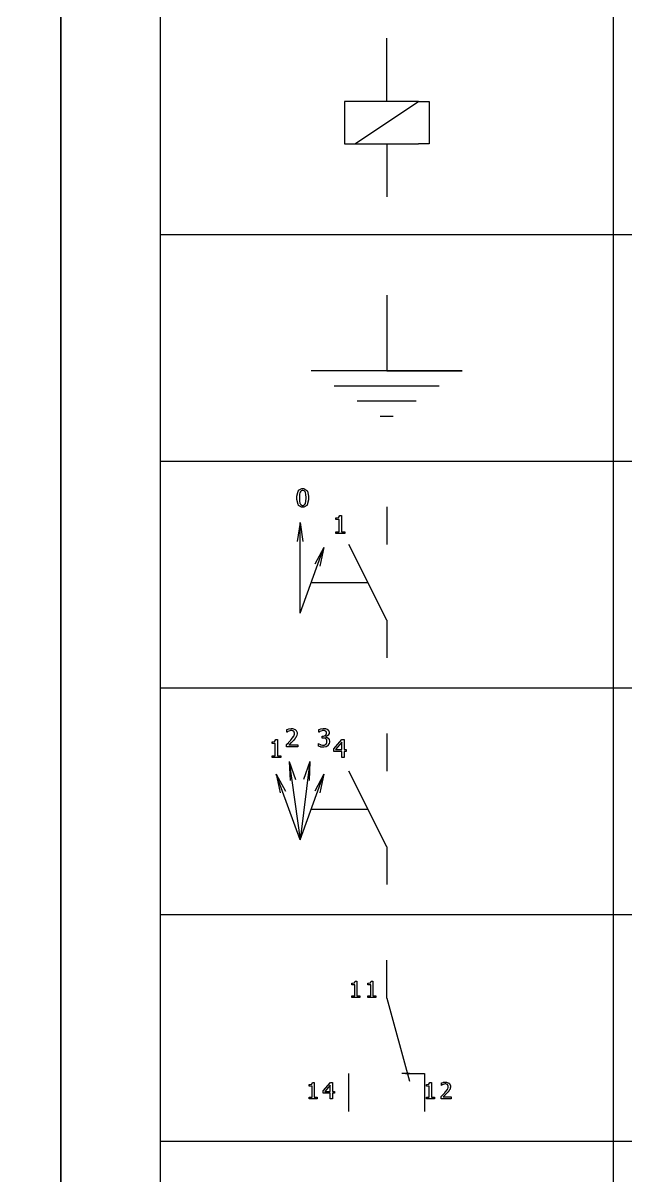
# Model space of a CAD drawing. Header units: millimetres. Extents: x 1974 to 2099, y 1386 to 1555.
# Drawn here: x 2069.25 to 2072.06, y 1475.98 to 1481.35 of the extents above; entities that cross this region are included whole.
import ezdxf

# ---------------------------------------------------------------- set-up
doc = ezdxf.new("R2010")
doc.units = ezdxf.units.MM
for name, color, linetype in [('MARGEM', 1, 'Continuous'), ('TEXTO', 4, 'Continuous'), ('TIMBRE', 7, 'Continuous')]:
    doc.layers.add(name, color=color, linetype=linetype)

msp = doc.modelspace()

# ---------------------------------------------------------------- linework, layer by layer
at = {"layer": 'MARGEM', "color": 7}
for points in [[(2039.7316, 1470.5843), (2069.4316, 1470.5843), (2069.4316, 1491.6093), (2039.7316, 1491.6093)], [(2069.4316, 1470.5843), (2099.1316, 1470.5843), (2099.1316, 1491.6093), (2069.4316, 1491.6093)]]:
    msp.add_lwpolyline(points, close=True, dxfattribs=at)
at = {"layer": 'TEXTO', "color": 0}
for p, q in [((2072.0054, 1489.868), (2072.0054, 1472.9723)), ((2070.9494, 1481.1315), (2070.9494, 1481.2794)), ((2070.9494, 1480.9837), (2070.9494, 1481.1315)), ((2070.7523, 1480.9837), (2070.7523, 1480.7866)), ((2071.0973, 1480.9837), (2070.7523, 1480.9837)), ((2070.8016, 1480.7866), (2071.0973, 1480.9837)), ((2071.0973, 1480.9837), (2071.1466, 1480.9837)), ((2071.1466, 1480.9837), (2071.1466, 1480.7866)), ((2070.7523, 1480.7866), (2071.0973, 1480.7866)), ((2070.9494, 1480.7866), (2070.9494, 1480.6387)), ((2071.1466, 1480.7866), (2071.0973, 1480.7866)), ((2070.9494, 1480.6387), (2070.9494, 1480.5401)), ((2098.7779, 1480.3642), (2069.8934, 1480.3642)), ((2070.9494, 1480.0826), (2070.9494, 1479.7306)), ((2071.3014, 1479.7306), (2070.5975, 1479.7306)), ((2070.9494, 1479.7306), (2071.3014, 1479.7306)), ((2070.7047, 1479.6602), (2071.1942, 1479.6602)), ((2070.8118, 1479.5898), (2071.087, 1479.5898)), ((2070.919, 1479.5194), (2070.9799, 1479.5194)), ((2098.7779, 1479.3082), (2069.8934, 1479.3082)), ((2070.5311, 1479.1466), (2070.5366, 1479.1699)), ((2070.5366, 1479.1699), (2070.5378, 1479.1717)), ((2070.5378, 1479.1717), (2070.5389, 1479.1735)), ((2070.5389, 1479.1735), (2070.5533, 1479.1822)), ((2070.546, 1479.1648), (2070.5457, 1479.164)), ((2070.5498, 1479.1703), (2070.546, 1479.1648)), ((2070.5504, 1479.1706), (2070.5498, 1479.1703)), ((2070.5509, 1479.171), (2070.5504, 1479.1706)), ((2070.5562, 1479.1729), (2070.5509, 1479.171)), ((2070.5533, 1479.1822), (2070.5582, 1479.1822)), ((2070.5582, 1479.1729), (2070.5562, 1479.1729)), ((2070.5582, 1479.1822), (2070.5632, 1479.1822)), ((2070.5599, 1479.1729), (2070.5582, 1479.1729)), ((2070.5654, 1479.171), (2070.5599, 1479.1729)), ((2070.5632, 1479.1822), (2070.5775, 1479.1731)), ((2070.5659, 1479.1706), (2070.5654, 1479.171)), ((2070.5664, 1479.1703), (2070.5659, 1479.1706)), ((2070.5703, 1479.1648), (2070.5664, 1479.1703)), ((2070.5706, 1479.1641), (2070.5703, 1479.1648)), ((2070.5775, 1479.1731), (2070.5787, 1479.1712)), ((2070.5787, 1479.1712), (2070.5797, 1479.1695)), ((2070.5797, 1479.1695), (2070.5852, 1479.1462)), ((2070.5311, 1479.1381), (2070.5311, 1479.1466)), ((2070.5311, 1479.1304), (2070.5311, 1479.1381)), ((2070.5365, 1479.107), (2070.5311, 1479.1304)), ((2070.5431, 1479.1521), (2070.5427, 1479.1417)), ((2070.5427, 1479.1417), (2070.5427, 1479.1381)), ((2070.5427, 1479.1381), (2070.5427, 1479.1345)), ((2070.5427, 1479.1345), (2070.5431, 1479.1245)), ((2070.5433, 1479.1531), (2070.5431, 1479.1521)), ((2070.5431, 1479.1245), (2070.5432, 1479.1234)), ((2070.5432, 1479.1234), (2070.5432, 1479.1224)), ((2070.5432, 1479.1224), (2070.5452, 1479.1136)), ((2070.5434, 1479.1543), (2070.5433, 1479.1531)), ((2070.5454, 1479.1633), (2070.5434, 1479.1543)), ((2070.5452, 1479.1136), (2070.5456, 1479.1128)), ((2070.5457, 1479.164), (2070.5454, 1479.1633)), ((2070.5456, 1479.1128), (2070.5458, 1479.1121)), ((2070.5458, 1479.1121), (2070.5496, 1479.1065)), ((2070.5664, 1479.1063), (2070.5703, 1479.1119)), ((2070.5703, 1479.1119), (2070.5706, 1479.1126)), ((2070.5708, 1479.1634), (2070.5706, 1479.1641)), ((2070.5706, 1479.1126), (2070.5709, 1479.1134)), ((2070.5706, 1479.1126), (2070.5706, 1479.1126)), ((2070.5728, 1479.1545), (2070.5708, 1479.1634)), ((2070.5709, 1479.1134), (2070.5728, 1479.1221)), ((2070.5729, 1479.1534), (2070.5728, 1479.1545)), ((2070.5728, 1479.1221), (2070.5729, 1479.1231)), ((2070.573, 1479.1524), (2070.5729, 1479.1534)), ((2070.5729, 1479.1231), (2070.573, 1479.1242)), ((2070.5736, 1479.1422), (2070.573, 1479.1524)), ((2070.573, 1479.1242), (2070.5736, 1479.1349)), ((2070.5736, 1479.1384), (2070.5736, 1479.1422)), ((2070.5736, 1479.1349), (2070.5736, 1479.1384)), ((2070.5852, 1479.13), (2070.5796, 1479.1067)), ((2070.5852, 1479.1462), (2070.5852, 1479.1384)), ((2070.5852, 1479.1384), (2070.5852, 1479.13)), ((2070.5852, 1479.1384), (2070.5852, 1479.1384)), ((2070.5377, 1479.1051), (2070.5365, 1479.107)), ((2070.5388, 1479.1034), (2070.5377, 1479.1051)), ((2070.553, 1479.0944), (2070.5388, 1479.1034)), ((2070.5496, 1479.1065), (2070.5502, 1479.106)), ((2070.5502, 1479.106), (2070.5507, 1479.1057)), ((2070.5507, 1479.1057), (2070.5562, 1479.1036)), ((2070.5582, 1479.0944), (2070.553, 1479.0944)), ((2070.5562, 1479.1036), (2070.5582, 1479.1036)), ((2070.5582, 1479.1036), (2070.5601, 1479.1036)), ((2070.5629, 1479.0944), (2070.5582, 1479.0944)), ((2070.5601, 1479.1036), (2070.5654, 1479.1056)), ((2070.5774, 1479.1032), (2070.5629, 1479.0944)), ((2070.5654, 1479.1056), (2070.5659, 1479.1059)), ((2070.5659, 1479.1059), (2070.5664, 1479.1063)), ((2070.5786, 1479.1049), (2070.5774, 1479.1032)), ((2070.5796, 1479.1067), (2070.5786, 1479.1049)), ((2070.9494, 1479.097), (2070.9494, 1478.921)), ((2070.5456, 1479.024), (2070.5325, 1478.9359)), ((2070.5456, 1478.6016), (2070.5456, 1479.024)), ((2070.5456, 1479.024), (2070.5586, 1478.9359)), ((2070.7131, 1479.0371), (2070.7131, 1479.0448)), ((2070.7131, 1479.0448), (2070.7163, 1479.0448)), ((2070.7284, 1479.0371), (2070.7131, 1479.0371)), ((2070.7163, 1479.0448), (2070.7252, 1479.0469)), ((2070.7252, 1479.0469), (2070.7259, 1479.0473)), ((2070.7259, 1479.0473), (2070.7266, 1479.0478)), ((2070.7266, 1479.0478), (2070.7304, 1479.0555)), ((2070.7284, 1478.9804), (2070.7284, 1479.0371)), ((2070.7304, 1479.0555), (2070.7305, 1479.0566)), ((2070.7305, 1479.0566), (2070.7393, 1479.0566)), ((2070.7393, 1479.0566), (2070.7393, 1478.9804)), ((2070.7131, 1478.9719), (2070.7131, 1478.9804)), ((2070.7131, 1478.9804), (2070.7284, 1478.9804)), ((2070.7542, 1478.9719), (2070.7131, 1478.9719)), ((2070.7393, 1478.9804), (2070.7542, 1478.9804)), ((2070.7542, 1478.9804), (2070.7542, 1478.9719)), ((2070.7542, 1478.9804), (2070.7542, 1478.9804)), ((2070.5456, 1478.6016), (2070.6562, 1478.9074)), ((2070.6562, 1478.9074), (2070.614, 1478.829)), ((2070.6562, 1478.9074), (2070.6385, 1478.8201)), ((2070.9494, 1478.569), (2070.7734, 1478.921)), ((2070.5975, 1478.745), (2070.8614, 1478.745)), ((2070.9494, 1478.569), (2070.9494, 1478.393)), ((2098.7779, 1478.2522), (2069.8934, 1478.2522)), ((2070.4846, 1478.0596), (2070.4852, 1478.0599)), ((2070.4846, 1478.0476), (2070.4846, 1478.0596)), ((2070.4853, 1478.0476), (2070.4846, 1478.0476)), ((2070.4852, 1478.0599), (2070.4934, 1478.0628)), ((2070.4855, 1478.0477), (2070.4853, 1478.0476)), ((2070.4885, 1478.0497), (2070.4855, 1478.0477)), ((2070.4889, 1478.0499), (2070.4885, 1478.0497)), ((2070.4892, 1478.0502), (2070.4889, 1478.0499)), ((2070.4931, 1478.0522), (2070.4892, 1478.0502)), ((2070.4935, 1478.0522), (2070.4931, 1478.0522)), ((2070.4934, 1478.0628), (2070.4944, 1478.063)), ((2070.494, 1478.0524), (2070.4935, 1478.0522)), ((2070.4988, 1478.054), (2070.494, 1478.0524)), ((2070.4944, 1478.063), (2070.4954, 1478.0633)), ((2070.4954, 1478.0633), (2070.5036, 1478.0646)), ((2070.4994, 1478.0541), (2070.4988, 1478.054)), ((2070.4999, 1478.0543), (2070.4994, 1478.0541)), ((2070.504, 1478.0548), (2070.4999, 1478.0543)), ((2070.5036, 1478.0646), (2070.5064, 1478.0646)), ((2070.5055, 1478.0548), (2070.504, 1478.0548)), ((2070.5068, 1478.0548), (2070.5055, 1478.0548)), ((2070.5064, 1478.0646), (2070.5109, 1478.0646)), ((2070.5107, 1478.0541), (2070.5068, 1478.0548)), ((2070.5112, 1478.054), (2070.5107, 1478.0541)), ((2070.5109, 1478.0646), (2070.5236, 1478.0595)), ((2070.5116, 1478.0538), (2070.5112, 1478.054)), ((2070.5154, 1478.0517), (2070.5116, 1478.0538)), ((2070.5158, 1478.0515), (2070.5154, 1478.0517)), ((2070.5161, 1478.0512), (2070.5158, 1478.0515)), ((2070.5187, 1478.0474), (2070.5161, 1478.0512)), ((2070.517, 1478.0287), (2070.52, 1478.0379)), ((2070.5189, 1478.0469), (2070.5187, 1478.0474)), ((2070.519, 1478.0466), (2070.5189, 1478.0469)), ((2070.52, 1478.0424), (2070.519, 1478.0466)), ((2070.52, 1478.0409), (2070.52, 1478.0424)), ((2070.52, 1478.0379), (2070.52, 1478.0409)), ((2070.5236, 1478.0595), (2070.5248, 1478.0584)), ((2070.5248, 1478.0584), (2070.5259, 1478.0574)), ((2070.5259, 1478.0574), (2070.5315, 1478.0455)), ((2070.5315, 1478.0392), (2070.5305, 1478.033)), ((2070.5315, 1478.0455), (2070.5315, 1478.0415)), ((2070.5315, 1478.0415), (2070.5315, 1478.0392)), ((2070.6336, 1478.0595), (2070.6341, 1478.0599)), ((2070.6336, 1478.0474), (2070.6336, 1478.0595)), ((2070.6342, 1478.0474), (2070.6336, 1478.0474)), ((2070.6341, 1478.0599), (2070.6425, 1478.0629)), ((2070.6344, 1478.0476), (2070.6342, 1478.0474)), ((2070.6374, 1478.0496), (2070.6344, 1478.0476)), ((2070.6378, 1478.0498), (2070.6374, 1478.0496)), ((2070.6381, 1478.0501), (2070.6378, 1478.0498)), ((2070.6421, 1478.052), (2070.6381, 1478.0501)), ((2070.6426, 1478.0522), (2070.6421, 1478.052)), ((2070.6425, 1478.0629), (2070.6435, 1478.0631)), ((2070.6431, 1478.0524), (2070.6426, 1478.0522)), ((2070.648, 1478.0541), (2070.6431, 1478.0524)), ((2070.6435, 1478.0631), (2070.6446, 1478.0633)), ((2070.6446, 1478.0633), (2070.6529, 1478.0646)), ((2070.6486, 1478.0541), (2070.648, 1478.0541)), ((2070.6491, 1478.0543), (2070.6486, 1478.0541)), ((2070.6532, 1478.0548), (2070.6491, 1478.0543)), ((2070.6529, 1478.0646), (2070.6557, 1478.0646)), ((2070.6547, 1478.0548), (2070.6532, 1478.0548)), ((2070.656, 1478.0548), (2070.6547, 1478.0548)), ((2070.6547, 1478.0548), (2070.6547, 1478.0548)), ((2070.6557, 1478.0646), (2070.6581, 1478.0646)), ((2070.6599, 1478.0543), (2070.656, 1478.0548)), ((2070.6581, 1478.0646), (2070.6649, 1478.0637)), ((2070.6603, 1478.0543), (2070.6599, 1478.0543)), ((2070.6607, 1478.0541), (2070.6603, 1478.0543)), ((2070.6647, 1478.0525), (2070.6607, 1478.0541)), ((2070.6651, 1478.0522), (2070.6647, 1478.0525)), ((2070.6649, 1478.0637), (2070.6657, 1478.0635)), ((2070.6654, 1478.052), (2070.6651, 1478.0522)), ((2070.668, 1478.049), (2070.6654, 1478.052)), ((2070.6655, 1478.0332), (2070.6695, 1478.0407)), ((2070.6657, 1478.0635), (2070.6664, 1478.0633)), ((2070.6664, 1478.0633), (2070.6728, 1478.0604)), ((2070.6682, 1478.0486), (2070.668, 1478.049)), ((2070.6684, 1478.0482), (2070.6682, 1478.0486)), ((2070.6695, 1478.0446), (2070.6684, 1478.0482)), ((2070.6695, 1478.0431), (2070.6695, 1478.0446)), ((2070.6695, 1478.0407), (2070.6695, 1478.0431)), ((2070.6728, 1478.0604), (2070.6734, 1478.0599)), ((2070.6734, 1478.0599), (2070.674, 1478.0595)), ((2070.674, 1478.0595), (2070.6787, 1478.054)), ((2070.6809, 1478.0412), (2070.6771, 1478.0329)), ((2070.6787, 1478.054), (2070.6791, 1478.0533)), ((2070.6791, 1478.0533), (2070.6794, 1478.0527)), ((2070.6794, 1478.0527), (2070.6809, 1478.0464)), ((2070.6809, 1478.0464), (2070.6809, 1478.0443)), ((2070.6809, 1478.0443), (2070.6809, 1478.0412)), ((2070.9494, 1478.041), (2070.9494, 1477.865)), ((2070.4151, 1477.994), (2070.4151, 1478.0017)), ((2070.4151, 1478.0017), (2070.4183, 1478.0017)), ((2070.4304, 1477.994), (2070.4151, 1477.994)), ((2070.4183, 1478.0017), (2070.4271, 1478.0038)), ((2070.4271, 1478.0038), (2070.4279, 1478.0042)), ((2070.4279, 1478.0042), (2070.4286, 1478.0047)), ((2070.4286, 1478.0047), (2070.4324, 1478.0124)), ((2070.4304, 1477.9375), (2070.4304, 1477.994)), ((2070.4324, 1478.0124), (2070.4324, 1478.0135)), ((2070.4324, 1478.0135), (2070.4413, 1478.0135)), ((2070.4413, 1478.0135), (2070.4413, 1477.9375)), ((2070.4829, 1477.9903), (2070.4838, 1477.9912)), ((2070.4829, 1477.9785), (2070.4829, 1477.9903)), ((2070.4838, 1477.9912), (2070.4927, 1477.9997)), ((2070.4927, 1477.9997), (2070.4936, 1478.0005)), ((2070.4936, 1478.0005), (2070.4943, 1478.0014)), ((2070.4942, 1477.9889), (2070.4936, 1477.9882)), ((2070.4936, 1477.9882), (2070.5351, 1477.9882)), ((2070.5029, 1477.997), (2070.4942, 1477.9889)), ((2070.4943, 1478.0014), (2070.5025, 1478.0098)), ((2070.5025, 1478.0098), (2070.5033, 1478.0107)), ((2070.5041, 1477.9979), (2070.5029, 1477.997)), ((2070.5033, 1478.0107), (2070.5048, 1478.0125)), ((2070.5051, 1477.9991), (2070.5041, 1477.9979)), ((2070.5048, 1478.0125), (2070.5159, 1478.0266)), ((2070.5149, 1478.0091), (2070.5051, 1477.9991)), ((2070.5159, 1478.01), (2070.5149, 1478.0091)), ((2070.5159, 1478.0266), (2070.5165, 1478.0277)), ((2070.5164, 1478.0106), (2070.5159, 1478.01)), ((2070.5216, 1478.0166), (2070.5164, 1478.0106)), ((2070.5165, 1478.0277), (2070.517, 1478.0287)), ((2070.5221, 1478.0172), (2070.5216, 1478.0166)), ((2070.5226, 1478.0179), (2070.5221, 1478.0172)), ((2070.5267, 1478.0239), (2070.5226, 1478.0179)), ((2070.5271, 1478.0245), (2070.5267, 1478.0239)), ((2070.5274, 1478.0251), (2070.5271, 1478.0245)), ((2070.5301, 1478.0315), (2070.5274, 1478.0251)), ((2070.5303, 1478.0322), (2070.5301, 1478.0315)), ((2070.5305, 1478.033), (2070.5303, 1478.0322)), ((2070.5351, 1477.9882), (2070.5351, 1477.9785)), ((2070.5351, 1477.9882), (2070.5351, 1477.9882)), ((2070.6312, 1477.9819), (2070.6312, 1477.9939)), ((2070.6312, 1477.9939), (2070.632, 1477.9939)), ((2070.632, 1477.9939), (2070.6326, 1477.9935)), ((2070.6326, 1477.9935), (2070.6405, 1477.9894)), ((2070.6405, 1477.9894), (2070.6416, 1477.9889)), ((2070.6416, 1477.9889), (2070.6426, 1477.9884)), ((2070.6426, 1477.9884), (2070.6508, 1477.9865)), ((2070.6485, 1478.0195), (2070.6485, 1478.0289)), ((2070.6485, 1478.0289), (2070.6523, 1478.0289)), ((2070.6533, 1478.0195), (2070.6485, 1478.0195)), ((2070.6508, 1477.9865), (2070.6536, 1477.9865)), ((2070.6523, 1478.0289), (2070.6554, 1478.0289)), ((2070.6549, 1478.0195), (2070.6533, 1478.0195)), ((2070.6536, 1477.9865), (2070.6554, 1477.9865)), ((2070.6598, 1478.0191), (2070.6549, 1478.0195)), ((2070.6554, 1478.0289), (2070.6638, 1478.0319)), ((2070.6554, 1477.9865), (2070.66, 1477.9874)), ((2070.6603, 1478.0189), (2070.6598, 1478.0191)), ((2070.66, 1477.9874), (2070.6606, 1477.9876)), ((2070.6608, 1478.0187), (2070.6603, 1478.0189)), ((2070.6606, 1477.9876), (2070.6612, 1477.9878)), ((2070.6656, 1478.0168), (2070.6608, 1478.0187)), ((2070.6612, 1477.9878), (2070.6661, 1477.9908)), ((2070.6638, 1478.0319), (2070.6647, 1478.0325)), ((2070.6647, 1478.0325), (2070.6655, 1478.0332)), ((2070.6664, 1478.0256), (2070.6654, 1478.0253)), ((2070.6654, 1478.0253), (2070.6654, 1478.0246)), ((2070.6654, 1478.0246), (2070.6658, 1478.0245)), ((2070.6661, 1478.0165), (2070.6656, 1478.0168)), ((2070.6658, 1478.0245), (2070.6705, 1478.023)), ((2070.6664, 1478.0162), (2070.6661, 1478.0165)), ((2070.6661, 1477.9908), (2070.6664, 1477.9912)), ((2070.6756, 1478.0312), (2070.6664, 1478.0256)), ((2070.6695, 1478.0123), (2070.6664, 1478.0162)), ((2070.6664, 1477.9912), (2070.6667, 1477.9917)), ((2070.6667, 1477.9917), (2070.6696, 1477.9963)), ((2070.6744, 1477.9839), (2070.667, 1477.9791)), ((2070.6697, 1478.0119), (2070.6695, 1478.0123)), ((2070.6696, 1477.9963), (2070.6698, 1477.9967)), ((2070.6699, 1478.0114), (2070.6697, 1478.0119)), ((2070.6698, 1477.9967), (2070.67, 1477.9973)), ((2070.6711, 1478.0063), (2070.6699, 1478.0114)), ((2070.67, 1477.9973), (2070.6711, 1478.0025)), ((2070.6705, 1478.023), (2070.671, 1478.0228)), ((2070.671, 1478.0228), (2070.6715, 1478.0226)), ((2070.6711, 1478.0043), (2070.6711, 1478.0063)), ((2070.6711, 1478.0025), (2070.6711, 1478.0043)), ((2070.6715, 1478.0226), (2070.6762, 1478.0196)), ((2070.6751, 1477.9845), (2070.6744, 1477.9839)), ((2070.6757, 1477.9851), (2070.6751, 1477.9845)), ((2070.6763, 1478.032), (2070.6756, 1478.0312)), ((2070.6802, 1477.9922), (2070.6757, 1477.9851)), ((2070.6762, 1478.0196), (2070.6767, 1478.0191)), ((2070.6771, 1478.0329), (2070.6763, 1478.032)), ((2070.6767, 1478.0191), (2070.6771, 1478.0187)), ((2070.6771, 1478.0187), (2070.6806, 1478.0135)), ((2070.6806, 1477.993), (2070.6802, 1477.9922)), ((2070.6806, 1478.0135), (2070.6809, 1478.0128)), ((2070.6809, 1477.9939), (2070.6806, 1477.993)), ((2070.6809, 1478.0128), (2070.6812, 1478.0122)), ((2070.6825, 1478.0009), (2070.6809, 1477.9939)), ((2070.6812, 1478.0122), (2070.6825, 1478.0058)), ((2070.6825, 1478.0058), (2070.6825, 1478.0035)), ((2070.6825, 1478.0035), (2070.6825, 1478.0009)), ((2070.7025, 1477.9697), (2070.7404, 1478.0132)), ((2070.7399, 1477.9999), (2070.7114, 1477.9669)), ((2070.7399, 1477.9669), (2070.7399, 1477.9999)), ((2070.7404, 1478.0132), (2070.7508, 1478.0132)), ((2070.7508, 1478.0132), (2070.7508, 1477.9669)), ((2070.4151, 1477.9288), (2070.4151, 1477.9375)), ((2070.4151, 1477.9375), (2070.4304, 1477.9375)), ((2070.4413, 1477.9375), (2070.4562, 1477.9375)), ((2070.4562, 1477.9375), (2070.4562, 1477.9288)), ((2070.4562, 1477.9375), (2070.4562, 1477.9375)), ((2070.5351, 1477.9785), (2070.4829, 1477.9785)), ((2070.6319, 1477.9816), (2070.6312, 1477.9819)), ((2070.6406, 1477.9785), (2070.6319, 1477.9816)), ((2070.6417, 1477.9782), (2070.6406, 1477.9785)), ((2070.6427, 1477.978), (2070.6417, 1477.9782)), ((2070.6511, 1477.9768), (2070.6427, 1477.978)), ((2070.6543, 1477.9768), (2070.6511, 1477.9768)), ((2070.657, 1477.9768), (2070.6543, 1477.9768)), ((2070.6653, 1477.9784), (2070.657, 1477.9768)), ((2070.6662, 1477.9787), (2070.6653, 1477.9784)), ((2070.667, 1477.9791), (2070.6662, 1477.9787)), ((2070.7025, 1477.9578), (2070.7025, 1477.9697)), ((2070.7399, 1477.9578), (2070.7025, 1477.9578)), ((2070.7114, 1477.9669), (2070.7399, 1477.9669)), ((2070.7114, 1477.9669), (2070.7114, 1477.9669)), ((2070.7399, 1477.9288), (2070.7399, 1477.9578)), ((2070.7508, 1477.9669), (2070.7608, 1477.9669)), ((2070.7608, 1477.9578), (2070.7508, 1477.9578)), ((2070.7508, 1477.9578), (2070.7508, 1477.9288)), ((2070.7608, 1477.9669), (2070.7608, 1477.9578)), ((2070.7608, 1477.9669), (2070.7608, 1477.9669)), ((2070.4562, 1477.9288), (2070.4151, 1477.9288)), ((2070.4955, 1477.9107), (2070.5456, 1477.5456)), ((2070.4955, 1477.9107), (2070.5246, 1477.8267)), ((2070.4955, 1477.9107), (2070.4989, 1477.8218)), ((2070.5916, 1477.9107), (2070.5456, 1477.5456)), ((2070.5916, 1477.9107), (2070.5624, 1477.8267)), ((2070.5916, 1477.9107), (2070.5881, 1477.8218)), ((2070.7508, 1477.9288), (2070.7399, 1477.9288)), ((2070.4349, 1477.8514), (2070.4525, 1477.7641)), ((2070.4349, 1477.8514), (2070.4771, 1477.773)), ((2070.5456, 1477.5456), (2070.4349, 1477.8514)), ((2070.5456, 1477.5456), (2070.6562, 1477.8514)), ((2070.6562, 1477.8514), (2070.614, 1477.773)), ((2070.6562, 1477.8514), (2070.6385, 1477.7641)), ((2070.9494, 1477.513), (2070.7734, 1477.865)), ((2070.5975, 1477.689), (2070.8614, 1477.689)), ((2070.9494, 1477.513), (2070.9494, 1477.337)), ((2098.7779, 1477.1963), (2069.8934, 1477.1963)), ((2070.9494, 1476.809), (2070.9494, 1476.9851)), ((2070.7865, 1476.8705), (2070.7865, 1476.8775)), ((2070.7865, 1476.8775), (2070.7894, 1476.8775)), ((2070.8004, 1476.8705), (2070.7865, 1476.8705)), ((2070.7894, 1476.8775), (2070.7974, 1476.8794)), ((2070.7974, 1476.8794), (2070.7981, 1476.8797)), ((2070.7981, 1476.8797), (2070.7987, 1476.8801)), ((2070.7987, 1476.8801), (2070.8022, 1476.8873)), ((2070.8004, 1476.819), (2070.8004, 1476.8705)), ((2070.8022, 1476.8873), (2070.8023, 1476.8882)), ((2070.8023, 1476.8882), (2070.8103, 1476.8882)), ((2070.8103, 1476.8882), (2070.8103, 1476.819)), ((2070.861, 1476.8705), (2070.861, 1476.8775)), ((2070.861, 1476.8775), (2070.8639, 1476.8775)), ((2070.8748, 1476.8705), (2070.861, 1476.8705)), ((2070.8639, 1476.8775), (2070.8719, 1476.8794)), ((2070.8719, 1476.8794), (2070.8726, 1476.8797)), ((2070.8726, 1476.8797), (2070.8732, 1476.8801)), ((2070.8732, 1476.8801), (2070.8767, 1476.8873)), ((2070.8748, 1476.819), (2070.8748, 1476.8705)), ((2070.8767, 1476.8873), (2070.8768, 1476.8882)), ((2070.8768, 1476.8882), (2070.8847, 1476.8882)), ((2070.8847, 1476.8882), (2070.8847, 1476.819)), ((2070.7865, 1476.8112), (2070.7865, 1476.819)), ((2070.7865, 1476.819), (2070.8004, 1476.819)), ((2070.8239, 1476.8112), (2070.7865, 1476.8112)), ((2070.8103, 1476.819), (2070.8239, 1476.819)), ((2070.8239, 1476.819), (2070.8239, 1476.8112)), ((2070.8239, 1476.819), (2070.8239, 1476.819)), ((2070.861, 1476.8112), (2070.861, 1476.819)), ((2070.861, 1476.819), (2070.8748, 1476.819)), ((2070.8984, 1476.8112), (2070.861, 1476.8112)), ((2070.8847, 1476.819), (2070.8984, 1476.819)), ((2070.8984, 1476.819), (2070.8984, 1476.8112)), ((2070.8984, 1476.819), (2070.8984, 1476.819)), ((2070.9494, 1476.809), (2071.055, 1476.4218)), ((2070.7734, 1476.281), (2070.7734, 1476.457)), ((2071.055, 1476.457), (2071.0199, 1476.457)), ((2071.0374, 1476.457), (2071.1254, 1476.457)), ((2071.1254, 1476.457), (2071.1254, 1476.281)), ((2070.5878, 1476.3986), (2070.5878, 1476.4056)), ((2070.5878, 1476.4056), (2070.5907, 1476.4056)), ((2070.6017, 1476.3986), (2070.5878, 1476.3986)), ((2070.5907, 1476.4056), (2070.5987, 1476.4075)), ((2070.5987, 1476.4075), (2070.5994, 1476.4079)), ((2070.5994, 1476.4079), (2070.6, 1476.4083)), ((2070.6, 1476.4083), (2070.6035, 1476.4154)), ((2070.6017, 1476.3472), (2070.6017, 1476.3986)), ((2070.6035, 1476.4154), (2070.6036, 1476.4163)), ((2070.6036, 1476.4163), (2070.6116, 1476.4163)), ((2070.6116, 1476.4163), (2070.6116, 1476.3472)), ((2070.6527, 1476.3766), (2070.687, 1476.4161)), ((2070.6527, 1476.3657), (2070.6527, 1476.3766)), ((2070.6866, 1476.4039), (2070.6607, 1476.374)), ((2070.6607, 1476.374), (2070.6866, 1476.374)), ((2070.6607, 1476.374), (2070.6607, 1476.374)), ((2070.6866, 1476.374), (2070.6866, 1476.4039)), ((2070.687, 1476.4161), (2070.6965, 1476.4161)), ((2070.6965, 1476.4161), (2070.6965, 1476.374)), ((2070.6965, 1476.374), (2070.7056, 1476.374)), ((2070.7056, 1476.374), (2070.7056, 1476.3657)), ((2070.7056, 1476.374), (2070.7056, 1476.374)), ((2071.1342, 1476.3986), (2071.1342, 1476.4056)), ((2071.1342, 1476.4056), (2071.1371, 1476.4056)), ((2071.1481, 1476.3986), (2071.1342, 1476.3986)), ((2071.1371, 1476.4056), (2071.1451, 1476.4075)), ((2071.1451, 1476.4075), (2071.1458, 1476.4079)), ((2071.1458, 1476.4079), (2071.1464, 1476.4083)), ((2071.1464, 1476.4083), (2071.1499, 1476.4154)), ((2071.1481, 1476.3472), (2071.1481, 1476.3986)), ((2071.1499, 1476.4154), (2071.15, 1476.4163)), ((2071.15, 1476.4163), (2071.158, 1476.4163)), ((2071.158, 1476.4163), (2071.158, 1476.3472)), ((2071.2042, 1476.4131), (2071.2047, 1476.4133)), ((2071.2042, 1476.4021), (2071.2042, 1476.4131)), ((2071.2048, 1476.4021), (2071.2042, 1476.4021)), ((2071.2047, 1476.4133), (2071.2121, 1476.416)), ((2071.205, 1476.4023), (2071.2048, 1476.4021)), ((2071.2076, 1476.404), (2071.205, 1476.4023)), ((2071.208, 1476.4042), (2071.2076, 1476.404)), ((2071.2083, 1476.4045), (2071.208, 1476.4042)), ((2071.2118, 1476.4063), (2071.2083, 1476.4045)), ((2071.2121, 1476.4064), (2071.2118, 1476.4063)), ((2071.2121, 1476.416), (2071.2131, 1476.4162)), ((2071.2125, 1476.4066), (2071.2121, 1476.4064)), ((2071.2171, 1476.408), (2071.2125, 1476.4066)), ((2071.2131, 1476.4162), (2071.214, 1476.4165)), ((2071.214, 1476.4165), (2071.2214, 1476.4177)), ((2071.2176, 1476.4081), (2071.2171, 1476.408)), ((2071.218, 1476.4083), (2071.2176, 1476.4081)), ((2071.2217, 1476.4088), (2071.218, 1476.4083)), ((2071.2214, 1476.4177), (2071.2239, 1476.4177)), ((2071.2231, 1476.4088), (2071.2217, 1476.4088)), ((2071.2225, 1476.3703), (2071.2325, 1476.3831)), ((2071.2243, 1476.4088), (2071.2231, 1476.4088)), ((2071.2239, 1476.4177), (2071.2281, 1476.4177)), ((2071.228, 1476.4082), (2071.2243, 1476.4088)), ((2071.2284, 1476.408), (2071.228, 1476.4082)), ((2071.2281, 1476.4177), (2071.2396, 1476.413)), ((2071.2287, 1476.4079), (2071.2284, 1476.408)), ((2071.2321, 1476.406), (2071.2287, 1476.4079)), ((2071.2325, 1476.4057), (2071.2321, 1476.406)), ((2071.2328, 1476.4055), (2071.2325, 1476.4057)), ((2071.2325, 1476.3831), (2071.2331, 1476.3841)), ((2071.235, 1476.4021), (2071.2328, 1476.4055)), ((2071.2378, 1476.3741), (2071.233, 1476.3686)), ((2071.2331, 1476.3841), (2071.2336, 1476.385)), ((2071.2336, 1476.385), (2071.2363, 1476.3934)), ((2071.2352, 1476.4017), (2071.235, 1476.4021)), ((2071.2353, 1476.4013), (2071.2352, 1476.4017)), ((2071.2363, 1476.3976), (2071.2353, 1476.4013)), ((2071.2363, 1476.3961), (2071.2363, 1476.3976)), ((2071.2363, 1476.3934), (2071.2363, 1476.3961)), ((2071.2382, 1476.3746), (2071.2378, 1476.3741)), ((2071.2386, 1476.3751), (2071.2382, 1476.3746)), ((2071.2424, 1476.3808), (2071.2386, 1476.3751)), ((2071.2396, 1476.413), (2071.2407, 1476.412)), ((2071.2407, 1476.412), (2071.2416, 1476.4111)), ((2071.2416, 1476.4111), (2071.2468, 1476.4003)), ((2071.2428, 1476.3812), (2071.2424, 1476.3808)), ((2071.2431, 1476.3818), (2071.2428, 1476.3812)), ((2071.2455, 1476.3876), (2071.2431, 1476.3818)), ((2071.2457, 1476.3882), (2071.2455, 1476.3876)), ((2071.2458, 1476.3889), (2071.2457, 1476.3882)), ((2071.2468, 1476.3945), (2071.2458, 1476.3889)), ((2071.2468, 1476.4003), (2071.2468, 1476.3966)), ((2071.2468, 1476.3966), (2071.2468, 1476.3945)), ((2070.5878, 1476.3393), (2070.5878, 1476.3472)), ((2070.5878, 1476.3472), (2070.6017, 1476.3472)), ((2070.6252, 1476.3393), (2070.5878, 1476.3393)), ((2070.6116, 1476.3472), (2070.6252, 1476.3472)), ((2070.6252, 1476.3472), (2070.6252, 1476.3393)), ((2070.6252, 1476.3472), (2070.6252, 1476.3472)), ((2070.6866, 1476.3657), (2070.6527, 1476.3657)), ((2070.6866, 1476.3393), (2070.6866, 1476.3657)), ((2070.6965, 1476.3393), (2070.6866, 1476.3393)), ((2070.7056, 1476.3657), (2070.6965, 1476.3657)), ((2070.6965, 1476.3657), (2070.6965, 1476.3393)), ((2071.1342, 1476.3393), (2071.1342, 1476.3472)), ((2071.1342, 1476.3472), (2071.1481, 1476.3472)), ((2071.1716, 1476.3393), (2071.1342, 1476.3393)), ((2071.158, 1476.3472), (2071.1716, 1476.3472)), ((2071.1716, 1476.3472), (2071.1716, 1476.3393)), ((2071.1716, 1476.3472), (2071.1716, 1476.3472)), ((2071.2026, 1476.3501), (2071.2034, 1476.351)), ((2071.2026, 1476.3393), (2071.2026, 1476.3501)), ((2071.25, 1476.3393), (2071.2026, 1476.3393)), ((2071.2034, 1476.351), (2071.2115, 1476.3587)), ((2071.2115, 1476.3587), (2071.2122, 1476.3594)), ((2071.2122, 1476.3594), (2071.2129, 1476.3602)), ((2071.2128, 1476.3487), (2071.2122, 1476.3482)), ((2071.2122, 1476.3482), (2071.25, 1476.3482)), ((2071.2207, 1476.3562), (2071.2128, 1476.3487)), ((2071.2129, 1476.3602), (2071.2203, 1476.3678)), ((2071.2203, 1476.3678), (2071.2211, 1476.3686)), ((2071.2218, 1476.3571), (2071.2207, 1476.3562)), ((2071.2211, 1476.3686), (2071.2225, 1476.3703)), ((2071.2227, 1476.3581), (2071.2218, 1476.3571)), ((2071.2316, 1476.3672), (2071.2227, 1476.3581)), ((2071.2325, 1476.368), (2071.2316, 1476.3672)), ((2071.233, 1476.3686), (2071.2325, 1476.368)), ((2071.25, 1476.3482), (2071.25, 1476.3393)), ((2071.25, 1476.3482), (2071.25, 1476.3482)), ((2098.7779, 1476.1403), (2069.8934, 1476.1403))]:
    msp.add_line(p, q, dxfattribs=at)
at = {"layer": 'TIMBRE', "color": 12}
msp.add_lwpolyline([(2069.8934, 1470.9723), (2098.7779, 1470.9723), (2098.7779, 1490.6093), (2069.8934, 1490.6093)], close=True, dxfattribs=at)

doc.saveas('drawing.dxf')
